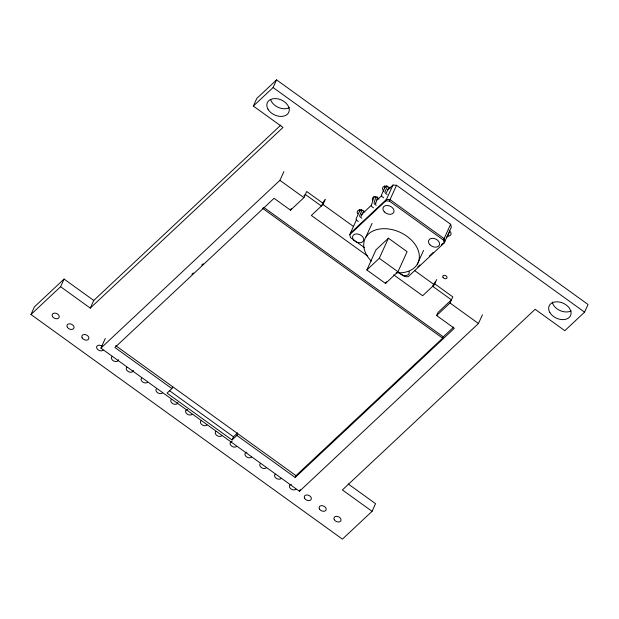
<?xml version="1.0" encoding="UTF-8"?>
<svg xmlns="http://www.w3.org/2000/svg" width="619" height="619" viewBox="0 0 619 619"><rect width="100%" height="100%" fill="white"/><g stroke="black" fill="none" stroke-linecap="round" stroke-linejoin="round"><path stroke-width="0.93" d="M374.085 196.355L371.385 205.376A1.223 0.843 46.9 0 0 372.027 206.792L373.528 207.876M375.996 196.509L374.108 202.823A1.223 0.843 46.9 0 0 374.75 204.239L376.251 205.322M375.625 203.713L377.667 196.896M348.226 483.965L375.547 503.673L372.073 511.333L342.423 539.126L30.95 314.506L34.424 306.846L64.074 279.053L93.74 300.447L90.266 308.107L60.6 286.713L64.074 279.053M482.433 314.754L478.456 323.513L299.464 491.285L100.92 348.11L105.292 338.477M90.266 308.107L282.999 127.46L253.333 106.066L256.808 98.406L276.577 79.874L588.05 304.494L584.576 312.154L564.807 330.685L535.141 309.291L342.408 489.939L372.073 511.333M253.333 106.066L273.103 87.534L276.577 79.874M237.688 433.61L236.868 435.436L232.024 439.97L167.053 393.119L171.896 388.585L172.724 386.759M100.92 348.11L279.92 180.338L283.897 171.579M171.896 388.585L114.91 347.483L274.062 198.312L290.528 210.181L291.247 208.603M290.528 210.181L303.914 197.639L306.691 191.511L323.103 203.342M324.596 199.999L321.385 206.042L305.345 194.474L303.937 195.797M367.779 256.15L311.349 215.451L323.017 204.51L325.393 199.287M232.024 439.97L233.456 436.813L237.611 432.921M361.558 209.501L359.453 211.466L356.204 218.639A1.517 1.037 46.9 0 0 356.962 220.488L358.339 221.486M364.576 247.716L350.462 237.541L349.743 234.64L356.529 219.683M361.867 210.599L359.709 215.358A1.517 1.037 46.9 0 0 360.459 217.207L361.844 218.205M361.187 216.371L363.322 211.652M386.852 185.793L384.747 187.758L381.497 194.931A1.517 1.037 46.9 0 0 382.256 196.78L383.633 197.778M387.161 186.892L385.003 191.65A1.517 1.037 46.9 0 0 385.753 193.499L387.138 194.498M365.783 237.27L372.081 223.382M386.48 192.664L388.616 187.944M349.743 234.64L385.792 200.858L392.957 185.058L396.539 185.267L450.632 224.271L451.352 227.173L444.179 242.965L408.138 276.755L404.547 276.546L399.062 272.584M385.792 200.858L389.374 201.067L396.539 185.267M366.843 269.977L375.965 249.875L388.415 238.199L407.101 251.678L397.978 271.78L385.529 283.456L366.843 269.977L379.292 258.309L388.415 238.199M236.868 435.436L295.162 477.473L295.983 475.655L442.655 338.175L443.266 336.837L453.665 327.087M385.529 283.456L386.326 281.707M299.464 491.285L300.254 489.536M417.283 264.282L423.582 250.393M444.179 242.965L443.459 240.071L450.632 224.271M449.595 231.916L447.436 236.675A1.517 1.037 46.9 0 1 446.609 237.116M432.681 286.303L433.23 285.111M434.043 284.345L435.157 281.893M393.645 274.805L422.645 295.72L434.321 284.771L436.689 279.548M295.162 477.473L454.315 328.294L436.627 315.543L438.059 312.386L451.444 299.836L432.658 286.288M436.627 315.543L450.013 303.001L452.791 296.872L434.043 283.347M30.95 314.506L60.6 286.713M93.74 300.447L280.848 125.069M191.89 274.279L193.298 272.956M201.763 265.025L203.171 263.709M361.07 214.94L371.47 205.198M376.321 200.649L381.861 195.457M387.409 190.257L392.957 185.058M350.393 233.208L386.442 199.419L390.024 199.628L444.117 238.632L444.837 241.534M417.802 266.866L419.883 264.917M429.586 255.825L433.052 252.575M441.37 244.784L442.755 243.484M273.103 87.534L584.576 312.154M389.374 201.067L443.459 240.071M375.338 203.078L375.733 203.357M323.017 204.51L353.588 226.554M414.722 270.642L434.321 284.771M279.92 180.338L303.914 197.639M450.013 303.001L478.456 323.513M379.292 258.309L397.978 271.78M263.795 207.411L443.266 336.837M262.41 208.185L442.655 338.175M115.73 345.665L295.983 475.655M169.273 390.527L233.456 436.813M384.701 185.955L384.747 187.758M359.407 209.663L359.453 211.466M289.382 107.636A11.753 8.209 24.4 0 1 270.65 99.674M571.19 310.862A11.753 8.209 24.4 0 1 559.738 310.444A11.753 8.209 24.4 0 1 552.225 301.948M449.185 230.647A4.41 3.08 24.4 0 1 450.942 234.469A4.41 3.08 24.4 0 1 447.305 236.141M383.803 191.186A4.41 3.08 24.4 0 1 383.927 186.458A4.41 3.08 24.4 0 1 390.102 188.277M372.661 200.2A3.675 2.569 24.4 0 1 374.255 196.943A3.675 2.569 24.4 0 1 378.952 199.148M357.635 213.803A4.41 3.08 24.4 0 1 359.229 209.957A4.41 3.08 24.4 0 1 364.808 211.984M103.125 350.168A3.729 2.608 24.4 0 1 98.181 349.882A3.729 2.608 24.4 0 1 97.198 345.889A3.729 2.608 24.4 0 1 102.135 346.176M118.554 359.647A3.729 2.608 24.4 0 1 113.85 361.063A3.729 2.608 24.4 0 1 112.024 356.583M133.387 370.348A3.729 2.608 24.4 0 1 128.682 371.764A3.729 2.608 24.4 0 1 126.856 367.276M147.624 382.256A3.729 2.608 24.4 0 1 142.68 381.969A3.729 2.608 24.4 0 1 141.689 377.977M162.457 392.949A3.729 2.608 24.4 0 1 157.512 392.663A3.729 2.608 24.4 0 1 156.522 388.67M177.877 402.435A3.729 2.608 24.4 0 1 173.181 403.851A3.729 2.608 24.4 0 1 171.355 399.371M192.122 414.343A3.729 2.608 24.4 0 1 186.474 413.438A3.729 2.608 24.4 0 1 187.572 409.422M206.955 425.036A3.729 2.608 24.4 0 1 202.011 424.75A3.729 2.608 24.4 0 1 201.02 420.758M221.78 435.737A3.729 2.608 24.4 0 1 216.843 435.451A3.729 2.608 24.4 0 1 215.853 431.458M236.613 446.431A3.729 2.608 24.4 0 1 230.972 445.525A3.729 2.608 24.4 0 1 232.071 441.509M251.446 457.124A3.729 2.608 24.4 0 1 245.805 456.226A3.729 2.608 24.4 0 1 246.904 452.21M266.278 467.825A3.729 2.608 24.4 0 1 261.334 467.538A3.729 2.608 24.4 0 1 260.344 463.546M281.111 478.518A3.729 2.608 24.4 0 1 276.167 478.232A3.729 2.608 24.4 0 1 275.176 474.239M295.944 489.211A3.729 2.608 24.4 0 1 290.303 488.314A3.729 2.608 24.4 0 1 291.394 484.298M409.151 271.509A5.857 4.093 24.4 0 1 406.149 275.548A5.857 4.093 24.4 0 1 399.464 273.126M371.299 261.117A29.124 20.342 24.4 0 1 376.754 229.61A29.124 20.342 24.4 0 1 417.539 248.691A29.124 20.342 24.4 0 1 396.168 272.747M267.988 109.184A11.753 8.209 24.4 0 0 287.394 114.236A11.753 8.209 24.4 0 0 278.774 99.071A11.753 8.209 24.4 0 0 267.988 109.184M549.796 312.409A11.753 8.209 24.4 0 0 569.201 317.462A11.753 8.209 24.4 0 0 560.582 302.296A11.753 8.209 24.4 0 0 549.796 312.409M443.003 277.335A2.244 1.563 24.4 0 0 446.701 278.295A2.244 1.563 24.4 0 0 445.061 275.409A2.244 1.563 24.4 0 0 443.003 277.335M52.468 316.471A3.729 2.608 24.4 0 0 58.635 318.073A3.729 2.608 24.4 0 0 55.896 313.26A3.729 2.608 24.4 0 0 52.468 316.471M67.301 327.172A3.729 2.608 24.4 0 0 73.468 328.774A3.729 2.608 24.4 0 0 70.728 323.961A3.729 2.608 24.4 0 0 67.301 327.172M82.134 337.866A3.729 2.608 24.4 0 0 88.293 339.467A3.729 2.608 24.4 0 0 85.561 334.655A3.729 2.608 24.4 0 0 82.134 337.866M304.618 498.303A3.729 2.608 24.4 0 0 310.777 499.912A3.729 2.608 24.4 0 0 308.038 495.099A3.729 2.608 24.4 0 0 304.618 498.303M319.443 509.004A3.729 2.608 24.4 0 0 325.609 510.605A3.729 2.608 24.4 0 0 322.87 505.793A3.729 2.608 24.4 0 0 319.443 509.004M334.275 519.697A3.729 2.608 24.4 0 0 340.442 521.306A3.729 2.608 24.4 0 0 337.703 516.486A3.729 2.608 24.4 0 0 334.275 519.697M384.275 211.837A5.857 4.093 24.4 0 0 393.777 212.387A5.857 4.093 24.4 0 0 387.378 205.462A5.857 4.093 24.4 0 0 384.275 211.837M429.818 244.683A5.857 4.093 24.4 0 0 439.32 245.232A5.857 4.093 24.4 0 0 432.921 238.307A5.857 4.093 24.4 0 0 429.818 244.683M353.921 240.28A5.857 4.093 24.4 0 0 363.423 240.837A5.857 4.093 24.4 0 0 357.024 233.912A5.857 4.093 24.4 0 0 353.921 240.28"/></g></svg>
